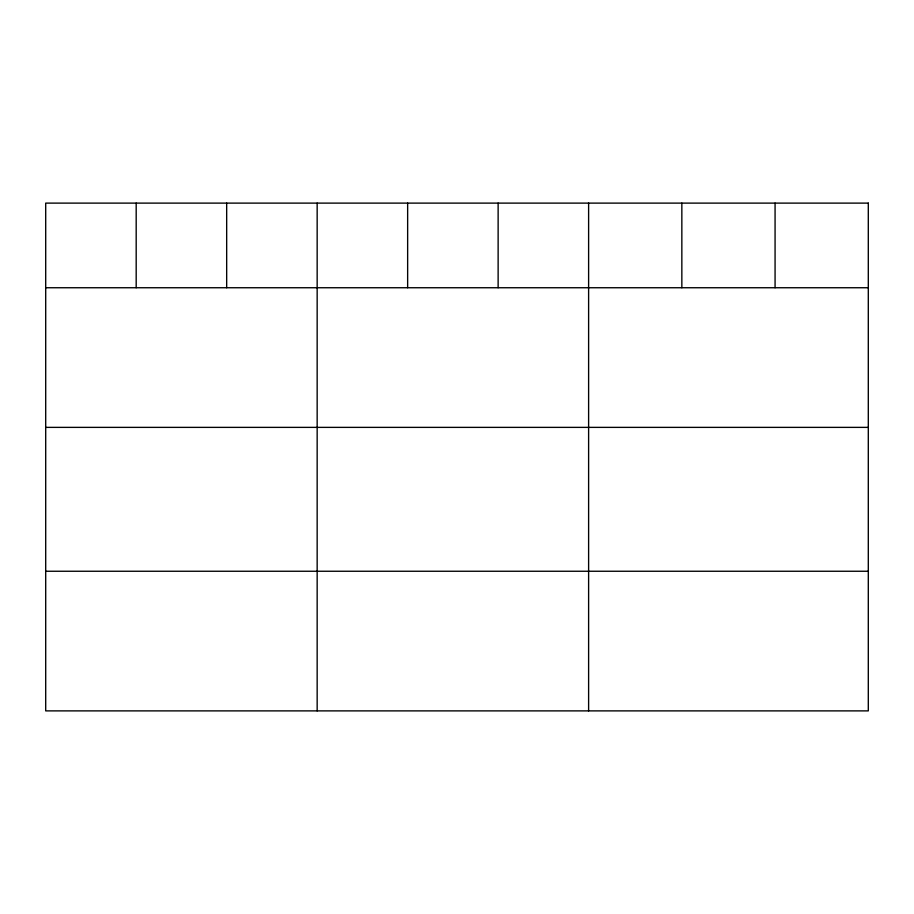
<?xml version="1.0" encoding="UTF-8"?>
<svg xmlns="http://www.w3.org/2000/svg" width="914" height="914" viewBox="0 0 914 914"><rect width="100%" height="100%" fill="white"/><g stroke="black" fill="none" stroke-linecap="round" stroke-linejoin="round"><path stroke-width="1.37" d="M45.7 287.739L868.3 287.739M45.7 427.375L868.3 427.375M45.7 571.25L868.3 571.25M775.072 203.114L775.072 287.739M681.844 203.114L681.844 287.739M588.616 203.114L588.616 710.886M498.13 203.114L498.13 287.739M407.644 203.114L407.644 287.739M317.158 203.114L317.158 710.886M226.672 203.114L226.672 287.739M136.186 203.114L136.186 287.739M868.3 203.114L45.7 203.114L45.7 710.886L868.3 710.886L868.3 203.114"/></g></svg>
